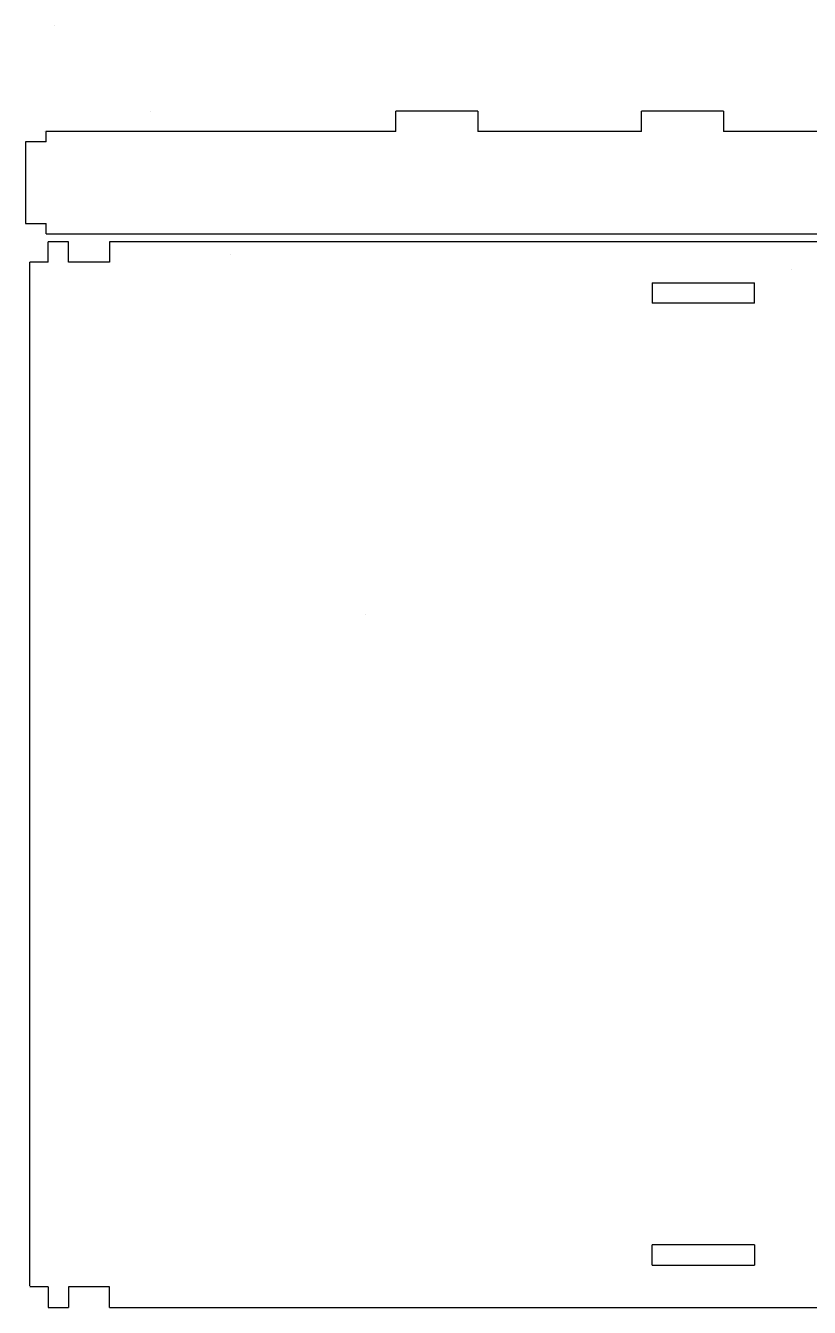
# Model space of a CAD drawing. Extents: x 2 to 1134, y 3 to 333.
# Drawn here: x 2 to 193.4, y 3.2 to 316.3 of the extents above; entities that cross this region are included whole.
import ezdxf

# ---------------------------------------------------------------- set-up
doc = ezdxf.new("R2010")
doc.units = 0
doc.layers.add('EBENE_1', color=7, linetype='CONTINUOUS')

# ---------------------------------------------------------------- blocks, each defined once
blk = doc.blocks.new('BLOCK_42')
at = {"layer": 'EBENE_1'}
blk.add_lwpolyline([(12.55, 263.49), (7.55, 263.49)], dxfattribs=at)
blk = doc.blocks.new('BLOCK_43')
at = {"layer": 'EBENE_1'}
blk.add_lwpolyline([(242.52, 263.49), (22.55, 263.49)], dxfattribs=at)
blk = doc.blocks.new('BLOCK_44')
at = {"layer": 'EBENE_1'}
blk.add_lwpolyline([(7.53, 3.18), (12.53, 3.18)], dxfattribs=at)
blk = doc.blocks.new('BLOCK_45')
at = {"layer": 'EBENE_1'}
blk.add_lwpolyline([(22.53, 3.18), (247.54, 3.18)], dxfattribs=at)
blk = doc.blocks.new('BLOCK_46')
at = {"layer": 'EBENE_1'}
blk.add_lwpolyline([(12.55, 258.49), (12.55, 263.49)], dxfattribs=at)
blk = doc.blocks.new('BLOCK_47')
at = {"layer": 'EBENE_1'}
blk.add_lwpolyline([(22.55, 263.49), (22.55, 258.49)], dxfattribs=at)
blk = doc.blocks.new('BLOCK_48')
at = {"layer": 'EBENE_1'}
blk.add_lwpolyline([(7.55, 258.49), (7.55, 263.49)], dxfattribs=at)
blk = doc.blocks.new('BLOCK_49')
at = {"layer": 'EBENE_1'}
blk.add_lwpolyline([(7.53, 8.18), (7.53, 3.18)], dxfattribs=at)
blk = doc.blocks.new('BLOCK_50')
at = {"layer": 'EBENE_1'}
blk.add_lwpolyline([(22.53, 3.18), (22.53, 8.18)], dxfattribs=at)
blk = doc.blocks.new('BLOCK_51')
at = {"layer": 'EBENE_1'}
blk.add_lwpolyline([(12.53, 8.18), (12.53, 3.18)], dxfattribs=at)
blk = doc.blocks.new('BLOCK_52')
at = {"layer": 'EBENE_1'}
blk.add_lwpolyline([(7.53, 8.18), (3.03, 8.18)], dxfattribs=at)
blk = doc.blocks.new('BLOCK_53')
at = {"layer": 'EBENE_1'}
blk.add_lwpolyline([(22.53, 8.18), (12.53, 8.18)], dxfattribs=at)
blk = doc.blocks.new('BLOCK_54')
at = {"layer": 'EBENE_1'}
blk.add_lwpolyline([(7.55, 258.49), (3.05, 258.49)], dxfattribs=at)
blk = doc.blocks.new('BLOCK_55')
at = {"layer": 'EBENE_1'}
blk.add_lwpolyline([(22.55, 258.49), (12.55, 258.49)], dxfattribs=at)
blk = doc.blocks.new('BLOCK_56')
at = {"layer": 'EBENE_1'}
blk.add_lwpolyline([(3.03, 8.47), (3.03, 258.45)], dxfattribs=at)
blk = doc.blocks.new('BLOCK_78')
at = {"layer": 'EBENE_1'}
blk.add_lwpolyline([(155.02, 253.46), (180.02, 253.46)], dxfattribs=at)
blk = doc.blocks.new('BLOCK_79')
at = {"layer": 'EBENE_1'}
blk.add_lwpolyline([(155.02, 253.46), (155.02, 248.46)], dxfattribs=at)
blk = doc.blocks.new('BLOCK_80')
at = {"layer": 'EBENE_1'}
blk.add_lwpolyline([(180.02, 248.46), (155.02, 248.46)], dxfattribs=at)
blk = doc.blocks.new('BLOCK_81')
at = {"layer": 'EBENE_1'}
blk.add_lwpolyline([(180.02, 248.46), (180.02, 253.46)], dxfattribs=at)
blk = doc.blocks.new('BLOCK_86')
at = {"layer": 'EBENE_1'}
blk.add_lwpolyline([(155.02, 13.47), (155.02, 18.47)], dxfattribs=at)
blk = doc.blocks.new('BLOCK_87')
at = {"layer": 'EBENE_1'}
blk.add_lwpolyline([(155.02, 13.47), (180.02, 13.47)], dxfattribs=at)
blk = doc.blocks.new('BLOCK_88')
at = {"layer": 'EBENE_1'}
blk.add_lwpolyline([(180.02, 18.47), (180.02, 13.47)], dxfattribs=at)
blk = doc.blocks.new('BLOCK_89')
at = {"layer": 'EBENE_1'}
blk.add_lwpolyline([(180.02, 18.47), (155.02, 18.47)], dxfattribs=at)
blk = doc.blocks.new('BLOCK_95')
at = {"layer": 'EBENE_1'}
blk.add_lwpolyline([(7.04, 265.42), (52.04, 265.42)], dxfattribs=at)
blk = doc.blocks.new('BLOCK_96')
at = {"layer": 'EBENE_1'}
blk.add_lwpolyline([(32.47, 290.41), (32.47, 290.41)], dxfattribs=at)
blk = doc.blocks.new('BLOCK_97')
at = {"layer": 'EBENE_1'}
blk.add_lwpolyline([(32.47, 295.41), (32.47, 295.41)], dxfattribs=at)
blk = doc.blocks.new('BLOCK_98')
at = {"layer": 'EBENE_1'}
blk.add_lwpolyline([(52.47, 290.41), (52.47, 290.41)], dxfattribs=at)
blk = doc.blocks.new('BLOCK_102')
at = {"layer": 'EBENE_1'}
blk.add_lwpolyline([(152.46, 290.41), (152.46, 295.41)], dxfattribs=at)
blk = doc.blocks.new('BLOCK_103')
at = {"layer": 'EBENE_1'}
blk.add_lwpolyline([(172.46, 295.41), (152.46, 295.41)], dxfattribs=at)
blk = doc.blocks.new('BLOCK_104')
at = {"layer": 'EBENE_1'}
blk.add_lwpolyline([(172.46, 295.41), (172.46, 290.41)], dxfattribs=at)
blk = doc.blocks.new('BLOCK_105')
at = {"layer": 'EBENE_1'}
blk.add_lwpolyline([(92.46, 290.41), (92.46, 295.41)], dxfattribs=at)
blk = doc.blocks.new('BLOCK_106')
at = {"layer": 'EBENE_1'}
blk.add_lwpolyline([(112.46, 295.41), (92.46, 295.41)], dxfattribs=at)
blk = doc.blocks.new('BLOCK_107')
at = {"layer": 'EBENE_1'}
blk.add_lwpolyline([(112.46, 295.41), (112.46, 290.41)], dxfattribs=at)
blk = doc.blocks.new('BLOCK_108')
at = {"layer": 'EBENE_1'}
blk.add_lwpolyline([(7.04, 265.42), (7.04, 267.92)], dxfattribs=at)
blk = doc.blocks.new('BLOCK_109')
at = {"layer": 'EBENE_1'}
blk.add_lwpolyline([(2.04, 267.92), (7.04, 267.92)], dxfattribs=at)
blk = doc.blocks.new('BLOCK_110')
at = {"layer": 'EBENE_1'}
blk.add_lwpolyline([(2.04, 287.91), (2.04, 267.92)], dxfattribs=at)
blk = doc.blocks.new('BLOCK_111')
at = {"layer": 'EBENE_1'}
blk.add_lwpolyline([(7.04, 287.91), (2.04, 287.91)], dxfattribs=at)
blk = doc.blocks.new('BLOCK_112')
at = {"layer": 'EBENE_1'}
blk.add_lwpolyline([(7.04, 287.91), (7.04, 290.41)], dxfattribs=at)
blk = doc.blocks.new('BLOCK_113')
at = {"layer": 'EBENE_1'}
blk.add_lwpolyline([(6.69, 290.41), (6.69, 290.41)], dxfattribs=at)
blk = doc.blocks.new('BLOCK_114')
at = {"layer": 'EBENE_1'}
blk.add_lwpolyline([(92.46, 290.41), (6.96, 290.41)], dxfattribs=at)
blk = doc.blocks.new('BLOCK_115')
at = {"layer": 'EBENE_1'}
blk.add_lwpolyline([(152.46, 290.41), (112.46, 290.41)], dxfattribs=at)
blk = doc.blocks.new('BLOCK_116')
at = {"layer": 'EBENE_1'}
blk.add_lwpolyline([(257.26, 290.41), (172.46, 290.41)], dxfattribs=at)
blk = doc.blocks.new('BLOCK_123')
at = {"layer": 'EBENE_1'}
blk.add_lwpolyline([(7.14, 265.42), (257.1, 265.42)], dxfattribs=at)

msp = doc.modelspace()

# ---------------------------------------------------------------- linework, layer by layer
at = {"layer": 'EBENE_1'}
for points in [[(9.16, 316.26), (9.16, 316.26)], [(7.04, 265.42), (7.04, 265.42)], [(52.04, 265.42), (52.04, 265.42)], [(52.04, 260.42), (52.04, 260.42)]]:
    msp.add_lwpolyline(points, dxfattribs=at)
at = {"layer": 'EBENE_1', "color": 3}
for points in [[(189.02, 256.74), (189.02, 256.74)], [(84.95, 172.43), (84.95, 172.43)]]:
    msp.add_lwpolyline(points, dxfattribs=at)

# ---------------------------------------------------------------- block references
at = {"layer": 'EBENE_1'}
for name in ['BLOCK_97', 'BLOCK_105', 'BLOCK_106', 'BLOCK_107', 'BLOCK_102', 'BLOCK_103', 'BLOCK_104', 'BLOCK_113', 'BLOCK_114', 'BLOCK_112', 'BLOCK_96', 'BLOCK_98', 'BLOCK_115', 'BLOCK_116', 'BLOCK_110', 'BLOCK_111', 'BLOCK_109', 'BLOCK_108', 'BLOCK_95', 'BLOCK_123', 'BLOCK_42', 'BLOCK_48', 'BLOCK_46', 'BLOCK_43', 'BLOCK_47', 'BLOCK_56', 'BLOCK_54', 'BLOCK_55', 'BLOCK_78', 'BLOCK_79', 'BLOCK_81', 'BLOCK_80', 'BLOCK_86', 'BLOCK_89', 'BLOCK_88', 'BLOCK_87', 'BLOCK_52', 'BLOCK_49', 'BLOCK_51', 'BLOCK_53', 'BLOCK_50', 'BLOCK_44', 'BLOCK_45']:
    msp.add_blockref(name, (0, 0), dxfattribs=at)

doc.saveas('drawing.dxf')
